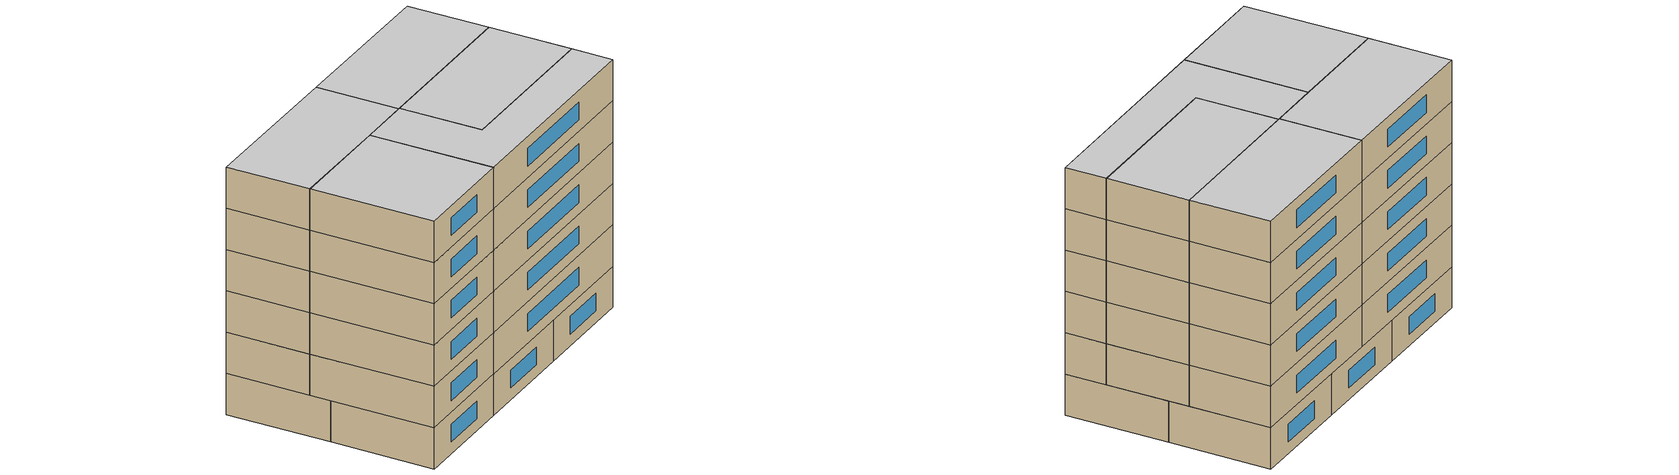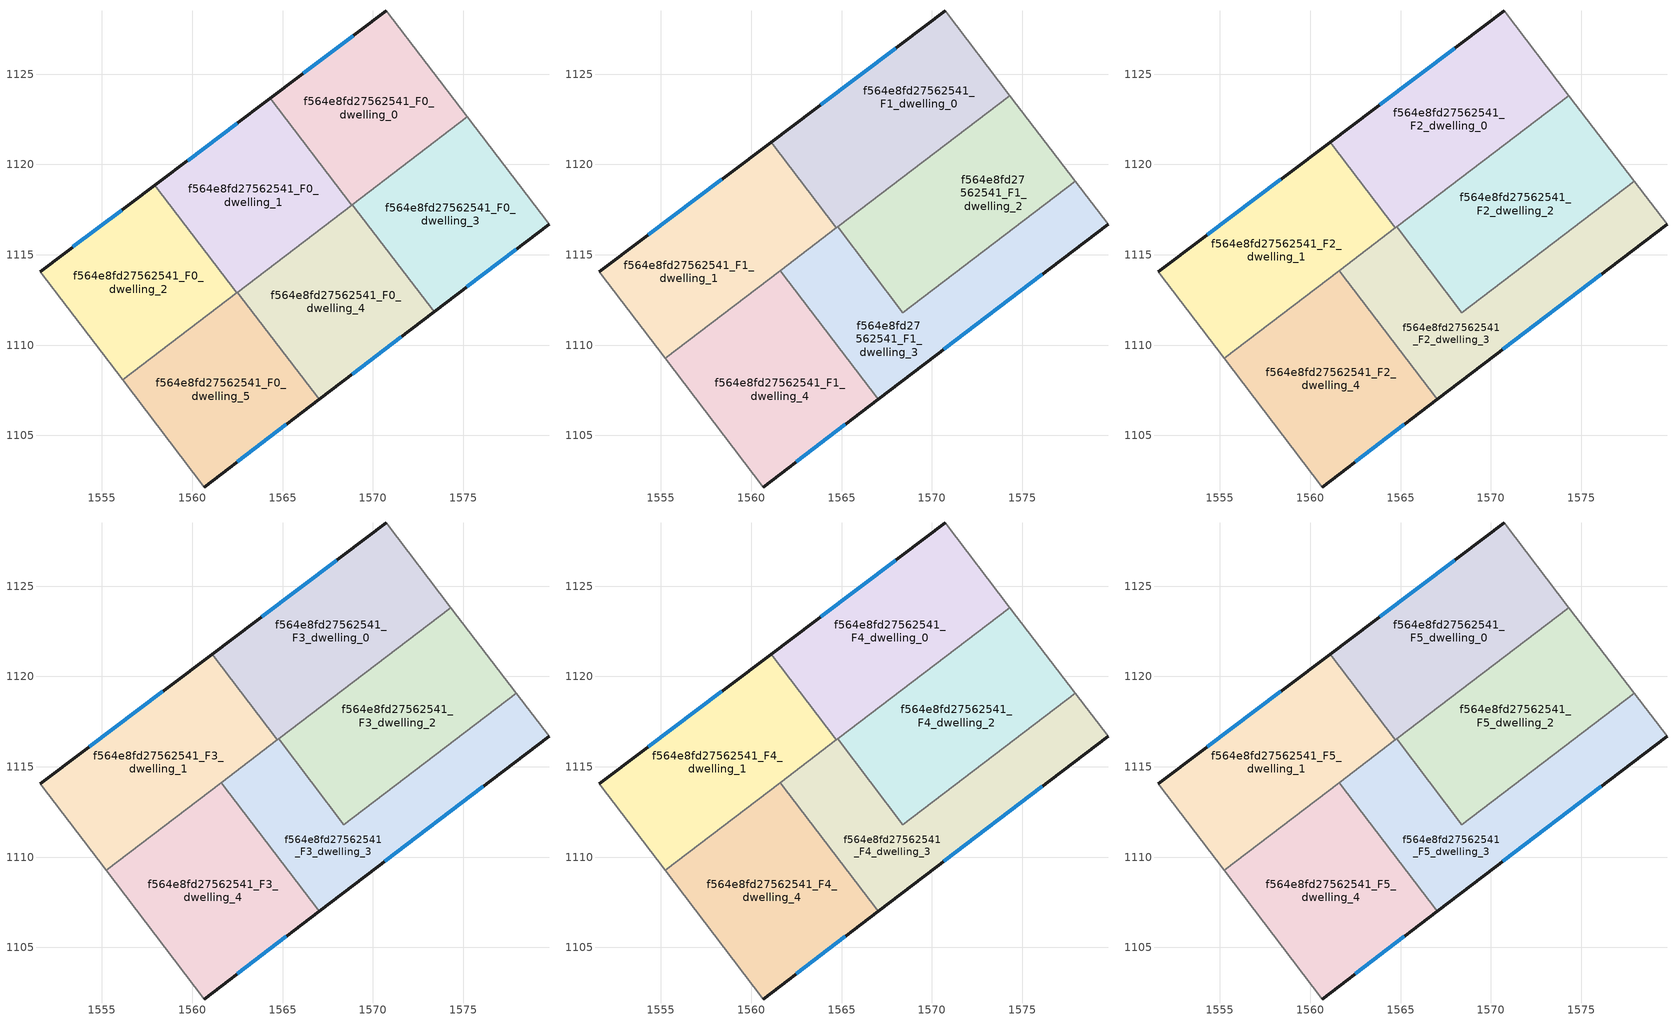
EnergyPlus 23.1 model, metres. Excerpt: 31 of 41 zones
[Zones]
f564e8fd27562541_F0_dwelling_0
 floor ground (EU_floor_Construction): 1570.75,1128.5 1575.23,1122.63 1568.82,1117.74 1564.31,1123.65 z0
 wall outside (EU_wall_Construction): 1570.75,1128.5 1564.31,1123.65 z0:3
 wall to f564e8fd27562541_F0_dwelling_1 (EU_wall_Construction): 1564.31,1123.65 1568.82,1117.74 z0:3
 wall adiabatic (EU_wall_Construction): 1575.23,1122.63 1570.75,1128.5 z0:3
 wall to f564e8fd27562541_F0_dwelling_3 (EU_wall_Construction): 1568.87,1117.78 1575.23,1122.63 z0:3
 wall to f564e8fd27562541_F0_dwelling_4 (EU_wall_Construction): 1568.82,1117.74 1568.87,1117.78 z0:3
 window (EU_Window_Construction): 1568.91,1127.11 1566.15,1125.04 z0.86:2.14
f564e8fd27562541_F0_dwelling_1
 floor ground (EU_floor_Construction): 1564.31,1123.65 1568.82,1117.74 1562.46,1112.89 1557.92,1118.84 z0
 wall outside (EU_wall_Construction): 1564.31,1123.65 1557.92,1118.84 z0:3
 wall to f564e8fd27562541_F0_dwelling_2 (EU_wall_Construction): 1557.92,1118.84 1562.46,1112.89 z0:3
 wall to f564e8fd27562541_F0_dwelling_4 (EU_wall_Construction): 1562.51,1112.93 1568.82,1117.74 z0:3
 wall to f564e8fd27562541_F0_dwelling_5 (EU_wall_Construction): 1562.46,1112.89 1562.51,1112.93 z0:3
 window (EU_Window_Construction): 1562.49,1122.28 1559.75,1120.22 z0.86:2.14
f564e8fd27562541_F0_dwelling_2
 floor ground (EU_floor_Construction): 1557.92,1118.84 1562.46,1112.89 1556.15,1108.08 1551.58,1114.07 z0
 wall outside (EU_wall_Construction): 1557.92,1118.84 1551.58,1114.07 z0:3
 wall adiabatic (EU_wall_Construction): 1551.58,1114.07 1556.15,1108.08 z0:3
 wall to f564e8fd27562541_F0_dwelling_5 (EU_wall_Construction): 1556.15,1108.08 1562.46,1112.89 z0:3
 window (EU_Window_Construction): 1556.11,1117.48 1553.39,1115.43 z0.86:2.14
 ceiling adiabatic (EU_roof_Construction): 1562.46,1112.89 1561.56,1114.08 1555.25,1109.26 1556.15,1108.08 z3
f564e8fd27562541_F0_dwelling_3
 floor ground (EU_floor_Construction): 1575.23,1122.63 1579.75,1116.7 1573.39,1111.85 1568.87,1117.78 z0
 wall outside (EU_wall_Construction): 1573.39,1111.85 1579.75,1116.7 z0:3
 wall to f564e8fd27562541_F0_dwelling_4 (EU_wall_Construction): 1568.87,1117.78 1573.39,1111.85 z0:3
 wall adiabatic (EU_wall_Construction): 1579.75,1116.7 1575.23,1122.63 z0:3
 window (EU_Window_Construction): 1575.21,1113.24 1577.93,1115.32 z0.86:2.14
f564e8fd27562541_F0_dwelling_4
 floor ground (EU_floor_Construction): 1568.87,1117.78 1573.39,1111.85 1567.03,1107 1562.51,1112.93 z0
 wall outside (EU_wall_Construction): 1567.03,1107 1573.39,1111.85 z0:3
 wall to f564e8fd27562541_F0_dwelling_5 (EU_wall_Construction): 1562.51,1112.93 1567.03,1107 z0:3
 window (EU_Window_Construction): 1568.85,1108.39 1571.57,1110.46 z0.86:2.14
f564e8fd27562541_F0_dwelling_5
 floor ground (EU_floor_Construction): 1562.51,1112.93 1567.03,1107 1560.67,1102.15 1556.15,1108.08 z0
 wall outside (EU_wall_Construction): 1560.67,1102.15 1567.03,1107 z0:3
 wall adiabatic (EU_wall_Construction): 1556.15,1108.08 1560.67,1102.15 z0:3
 window (EU_Window_Construction): 1562.49,1103.53 1565.22,1105.61 z0.86:2.14
f564e8fd27562541_F1_dwelling_0
 floor to f564e8fd27562541_F0_dwelling_0 (EU_floor_Construction): 1570.75,1128.5 1574.32,1123.82 1567.92,1118.93 1564.31,1123.65 z3
 floor to f564e8fd27562541_F0_dwelling_1 (EU_floor_Construction): 1564.31,1123.65 1567.92,1118.93 1564.72,1116.49 1561.1,1121.23 z3
 wall outside (EU_wall_Construction): 1570.75,1128.5 1561.1,1121.23 z3:6
 wall adiabatic (EU_wall_Construction): 1574.32,1123.82 1570.75,1128.5 z3:6
 wall to f564e8fd27562541_F1_dwelling_1 (EU_wall_Construction): 1561.1,1121.23 1564.72,1116.49 z3:6
 wall to f564e8fd27562541_F1_dwelling_2 (EU_wall_Construction): 1564.78,1116.54 1574.32,1123.82 z3:6
 wall to f564e8fd27562541_F1_dwelling_3 (EU_wall_Construction): 1564.72,1116.49 1564.78,1116.54 z3:6
 window (EU_Window_Construction): 1567.99,1126.42 1563.86,1123.31 z3.86:5.14
f564e8fd27562541_F1_dwelling_1
 floor to f564e8fd27562541_F0_dwelling_1 (EU_floor_Construction): 1561.1,1121.23 1564.72,1116.49 1561.56,1114.08 1557.92,1118.84 z3
 floor to f564e8fd27562541_F0_dwelling_2 (EU_floor_Construction): 1557.92,1118.84 1561.56,1114.08 1555.25,1109.26 1551.58,1114.07 z3
 wall outside (EU_wall_Construction): 1561.1,1121.23 1551.58,1114.07 z3:6
 wall adiabatic (EU_wall_Construction): 1551.58,1114.07 1555.24,1109.26 z3:6
 wall to f564e8fd27562541_F1_dwelling_4 (EU_wall_Construction): 1555.24,1109.26 1561.6,1114.11 z3:6
 wall to f564e8fd27562541_F1_dwelling_3 (EU_wall_Construction): 1561.6,1114.11 1564.72,1116.49 z3:6
 window (EU_Window_Construction): 1558.38,1119.19 1554.3,1116.12 z3.86:5.14
f564e8fd27562541_F1_dwelling_2
 floor to f564e8fd27562541_F0_dwelling_3 (EU_floor_Construction): 1575.23,1122.63 1577.94,1119.07 1571.58,1114.22 1568.87,1117.78 z3
 floor to f564e8fd27562541_F0_dwelling_4 (EU_floor_Construction): 1568.87,1117.78 1571.58,1114.22 1568.4,1111.8 1565.69,1115.35 z3
 floor to f564e8fd27562541_F0_dwelling_0 (EU_floor_Construction): 1574.32,1123.82 1575.23,1122.63 1568.82,1117.74 1567.92,1118.93 z3
 floor to f564e8fd27562541_F0_dwelling_1 (EU_floor_Construction): 1567.92,1118.93 1568.82,1117.74 1565.69,1115.35 1564.78,1116.54 z3
 wall adiabatic (EU_wall_Construction): 1577.94,1119.07 1574.32,1123.82 z3:6
 wall to f564e8fd27562541_F1_dwelling_3 (EU_wall_Construction): 1564.78,1116.54 1568.4,1111.8 1577.94,1119.07 z3:6
f564e8fd27562541_F1_dwelling_3
 floor to f564e8fd27562541_F0_dwelling_4 (EU_floor_Construction): 1571.58,1114.22 1573.39,1111.85 1567.03,1107 1562.51,1112.93 1565.69,1115.35 1568.4,1111.8 z3
 floor to f564e8fd27562541_F0_dwelling_1 (EU_floor_Construction): 1564.78,1116.54 1565.69,1115.35 1562.51,1112.93 1561.6,1114.11 z3
 floor to f564e8fd27562541_F0_dwelling_3 (EU_floor_Construction): 1577.94,1119.07 1579.75,1116.7 1573.39,1111.85 1571.58,1114.22 z3
 wall outside (EU_wall_Construction): 1567.03,1107 1579.75,1116.7 z3:6
 wall adiabatic (EU_wall_Construction): 1579.75,1116.7 1577.94,1119.07 z3:6
 wall to f564e8fd27562541_F1_dwelling_4 (EU_wall_Construction): 1561.6,1114.11 1567.03,1107 z3:6
 window (EU_Window_Construction): 1570.67,1109.77 1576.12,1113.93 z3.86:5.14
f564e8fd27562541_F1_dwelling_4
 floor to f564e8fd27562541_F0_dwelling_5 (EU_floor_Construction): 1562.51,1112.93 1567.03,1107 1560.67,1102.15 1556.15,1108.08 z3
 floor to f564e8fd27562541_F0_dwelling_1 (EU_floor_Construction): 1561.6,1114.11 1562.51,1112.93 1562.46,1112.89 1561.56,1114.08 z3
 floor adiabatic (EU_floor_Construction): 1561.6,1114.11 1561.56,1114.08 1562.46,1112.89 1556.15,1108.08 1555.24,1109.26 z3
 wall outside (EU_wall_Construction): 1560.67,1102.15 1567.03,1107 z3:6
 wall adiabatic (EU_wall_Construction): 1555.24,1109.26 1560.67,1102.15 z3:6
 window (EU_Window_Construction): 1562.49,1103.53 1565.22,1105.61 z3.86:5.14
f564e8fd27562541_F2_dwelling_0
 floor to f564e8fd27562541_F1_dwelling_0 (EU_floor_Construction): 1570.75,1128.5 1574.32,1123.82 1564.72,1116.49 1561.1,1121.23 z6
 wall outside (EU_wall_Construction): 1570.75,1128.5 1561.1,1121.23 z6:9
 wall adiabatic (EU_wall_Construction): 1574.32,1123.82 1570.75,1128.5 z6:9
 wall to f564e8fd27562541_F2_dwelling_1 (EU_wall_Construction): 1561.1,1121.23 1564.72,1116.49 z6:9
 wall to f564e8fd27562541_F2_dwelling_2 (EU_wall_Construction): 1564.78,1116.54 1574.32,1123.82 z6:9
 wall to f564e8fd27562541_F2_dwelling_3 (EU_wall_Construction): 1564.72,1116.49 1564.78,1116.54 z6:9
 window (EU_Window_Construction): 1567.99,1126.42 1563.86,1123.31 z6.86:8.14
f564e8fd27562541_F2_dwelling_1
 floor to f564e8fd27562541_F1_dwelling_1 (EU_floor_Construction): 1561.1,1121.23 1564.72,1116.49 1555.24,1109.26 1551.58,1114.07 z6
 wall outside (EU_wall_Construction): 1561.1,1121.23 1551.58,1114.07 z6:9
 wall adiabatic (EU_wall_Construction): 1551.58,1114.07 1555.24,1109.26 z6:9
 wall to f564e8fd27562541_F2_dwelling_4 (EU_wall_Construction): 1555.24,1109.26 1561.6,1114.11 z6:9
 wall to f564e8fd27562541_F2_dwelling_3 (EU_wall_Construction): 1561.6,1114.11 1564.72,1116.49 z6:9
 window (EU_Window_Construction): 1558.38,1119.19 1554.3,1116.12 z6.86:8.14
f564e8fd27562541_F2_dwelling_2
 floor to f564e8fd27562541_F1_dwelling_2 (EU_floor_Construction): 1574.32,1123.82 1577.94,1119.07 1568.4,1111.8 1564.78,1116.54 z6
 wall adiabatic (EU_wall_Construction): 1577.94,1119.07 1574.32,1123.82 z6:9
 wall to f564e8fd27562541_F2_dwelling_3 (EU_wall_Construction): 1564.78,1116.54 1568.4,1111.8 1577.94,1119.07 z6:9
f564e8fd27562541_F2_dwelling_3
 floor to f564e8fd27562541_F1_dwelling_3 (EU_floor_Construction): 1577.94,1119.07 1579.75,1116.7 1567.03,1107 1561.6,1114.11 1564.78,1116.54 1568.4,1111.8 z6
 wall outside (EU_wall_Construction): 1567.03,1107 1579.75,1116.7 z6:9
 wall adiabatic (EU_wall_Construction): 1579.75,1116.7 1577.94,1119.07 z6:9
 wall to f564e8fd27562541_F2_dwelling_4 (EU_wall_Construction): 1561.6,1114.11 1567.03,1107 z6:9
 window (EU_Window_Construction): 1570.67,1109.77 1576.12,1113.93 z6.86:8.14
f564e8fd27562541_F2_dwelling_4
 floor to f564e8fd27562541_F1_dwelling_4 (EU_floor_Construction): 1561.6,1114.11 1567.03,1107 1560.67,1102.15 1555.24,1109.26 z6
 wall outside (EU_wall_Construction): 1560.67,1102.15 1567.03,1107 z6:9
 wall adiabatic (EU_wall_Construction): 1555.24,1109.26 1560.67,1102.15 z6:9
 window (EU_Window_Construction): 1562.49,1103.53 1565.22,1105.61 z6.86:8.14
f564e8fd27562541_F3_dwelling_0
 floor to f564e8fd27562541_F2_dwelling_0 (EU_floor_Construction): 1570.75,1128.5 1574.32,1123.82 1564.72,1116.49 1561.1,1121.23 z9
 wall outside (EU_wall_Construction): 1570.75,1128.5 1561.1,1121.23 z9:12
 wall adiabatic (EU_wall_Construction): 1574.32,1123.82 1570.75,1128.5 z9:12
 wall to f564e8fd27562541_F3_dwelling_1 (EU_wall_Construction): 1561.1,1121.23 1564.72,1116.49 z9:12
 wall to f564e8fd27562541_F3_dwelling_2 (EU_wall_Construction): 1564.78,1116.54 1574.32,1123.82 z9:12
 wall to f564e8fd27562541_F3_dwelling_3 (EU_wall_Construction): 1564.72,1116.49 1564.78,1116.54 z9:12
 window (EU_Window_Construction): 1567.99,1126.42 1563.86,1123.31 z9.86:11.14
f564e8fd27562541_F3_dwelling_1
 floor to f564e8fd27562541_F2_dwelling_1 (EU_floor_Construction): 1561.1,1121.23 1564.72,1116.49 1555.24,1109.26 1551.58,1114.07 z9
 wall outside (EU_wall_Construction): 1561.1,1121.23 1551.58,1114.07 z9:12
 wall adiabatic (EU_wall_Construction): 1551.58,1114.07 1555.24,1109.26 z9:12
 wall to f564e8fd27562541_F3_dwelling_4 (EU_wall_Construction): 1555.24,1109.26 1561.6,1114.11 z9:12
 wall to f564e8fd27562541_F3_dwelling_3 (EU_wall_Construction): 1561.6,1114.11 1564.72,1116.49 z9:12
 window (EU_Window_Construction): 1558.38,1119.19 1554.3,1116.12 z9.86:11.14
f564e8fd27562541_F3_dwelling_2
 floor to f564e8fd27562541_F2_dwelling_2 (EU_floor_Construction): 1574.32,1123.82 1577.94,1119.07 1568.4,1111.8 1564.78,1116.54 z9
 wall adiabatic (EU_wall_Construction): 1577.94,1119.07 1574.32,1123.82 z9:12
 wall to f564e8fd27562541_F3_dwelling_3 (EU_wall_Construction): 1564.78,1116.54 1568.4,1111.8 1577.94,1119.07 z9:12
f564e8fd27562541_F3_dwelling_3
 floor to f564e8fd27562541_F2_dwelling_3 (EU_floor_Construction): 1577.94,1119.07 1579.75,1116.7 1567.03,1107 1561.6,1114.11 1564.78,1116.54 1568.4,1111.8 z9
 wall outside (EU_wall_Construction): 1567.03,1107 1579.75,1116.7 z9:12
 wall adiabatic (EU_wall_Construction): 1579.75,1116.7 1577.94,1119.07 z9:12
 wall to f564e8fd27562541_F3_dwelling_4 (EU_wall_Construction): 1561.6,1114.11 1567.03,1107 z9:12
 window (EU_Window_Construction): 1570.67,1109.77 1576.12,1113.93 z9.86:11.14
f564e8fd27562541_F3_dwelling_4
 floor to f564e8fd27562541_F2_dwelling_4 (EU_floor_Construction): 1561.6,1114.11 1567.03,1107 1560.67,1102.15 1555.24,1109.26 z9
 wall outside (EU_wall_Construction): 1560.67,1102.15 1567.03,1107 z9:12
 wall adiabatic (EU_wall_Construction): 1555.24,1109.26 1560.67,1102.15 z9:12
 window (EU_Window_Construction): 1562.49,1103.53 1565.22,1105.61 z9.86:11.14
f564e8fd27562541_F4_dwelling_0
 floor to f564e8fd27562541_F3_dwelling_0 (EU_floor_Construction): 1570.75,1128.5 1574.32,1123.82 1564.72,1116.49 1561.1,1121.23 z12
 wall outside (EU_wall_Construction): 1570.75,1128.5 1561.1,1121.23 z12:15
 wall adiabatic (EU_wall_Construction): 1574.32,1123.82 1570.75,1128.5 z12:15
 wall to f564e8fd27562541_F4_dwelling_1 (EU_wall_Construction): 1561.1,1121.23 1564.72,1116.49 z12:15
 wall to f564e8fd27562541_F4_dwelling_2 (EU_wall_Construction): 1564.78,1116.54 1574.32,1123.82 z12:15
 wall to f564e8fd27562541_F4_dwelling_3 (EU_wall_Construction): 1564.72,1116.49 1564.78,1116.54 z12:15
 window (EU_Window_Construction): 1567.99,1126.42 1563.86,1123.31 z12.86:14.14
f564e8fd27562541_F4_dwelling_1
 floor to f564e8fd27562541_F3_dwelling_1 (EU_floor_Construction): 1561.1,1121.23 1564.72,1116.49 1555.24,1109.26 1551.58,1114.07 z12
 wall outside (EU_wall_Construction): 1561.1,1121.23 1551.58,1114.07 z12:15
 wall adiabatic (EU_wall_Construction): 1551.58,1114.07 1555.24,1109.26 z12:15
 wall to f564e8fd27562541_F4_dwelling_4 (EU_wall_Construction): 1555.24,1109.26 1561.6,1114.11 z12:15
 wall to f564e8fd27562541_F4_dwelling_3 (EU_wall_Construction): 1561.6,1114.11 1564.72,1116.49 z12:15
 window (EU_Window_Construction): 1558.38,1119.19 1554.3,1116.12 z12.86:14.14
f564e8fd27562541_F4_dwelling_2
 floor to f564e8fd27562541_F3_dwelling_2 (EU_floor_Construction): 1574.32,1123.82 1577.94,1119.07 1568.4,1111.8 1564.78,1116.54 z12
 wall adiabatic (EU_wall_Construction): 1577.94,1119.07 1574.32,1123.82 z12:15
 wall to f564e8fd27562541_F4_dwelling_3 (EU_wall_Construction): 1564.78,1116.54 1568.4,1111.8 1577.94,1119.07 z12:15
f564e8fd27562541_F4_dwelling_3
 floor to f564e8fd27562541_F3_dwelling_3 (EU_floor_Construction): 1577.94,1119.07 1579.75,1116.7 1567.03,1107 1561.6,1114.11 1564.78,1116.54 1568.4,1111.8 z12
 wall outside (EU_wall_Construction): 1567.03,1107 1579.75,1116.7 z12:15
 wall adiabatic (EU_wall_Construction): 1579.75,1116.7 1577.94,1119.07 z12:15
 wall to f564e8fd27562541_F4_dwelling_4 (EU_wall_Construction): 1561.6,1114.11 1567.03,1107 z12:15
 window (EU_Window_Construction): 1570.67,1109.77 1576.12,1113.93 z12.86:14.14
f564e8fd27562541_F4_dwelling_4
 floor to f564e8fd27562541_F3_dwelling_4 (EU_floor_Construction): 1561.6,1114.11 1567.03,1107 1560.67,1102.15 1555.24,1109.26 z12
 wall outside (EU_wall_Construction): 1560.67,1102.15 1567.03,1107 z12:15
 wall adiabatic (EU_wall_Construction): 1555.24,1109.26 1560.67,1102.15 z12:15
 window (EU_Window_Construction): 1562.49,1103.53 1565.22,1105.61 z12.86:14.14
f564e8fd27562541_F5_dwelling_0
 floor to f564e8fd27562541_F4_dwelling_0 (EU_floor_Construction): 1570.75,1128.5 1574.32,1123.82 1564.72,1116.49 1561.1,1121.23 z15
 wall outside (EU_wall_Construction): 1570.75,1128.5 1561.1,1121.23 z15:18
 wall adiabatic (EU_wall_Construction): 1574.32,1123.82 1570.75,1128.5 z15:18
 wall to f564e8fd27562541_F5_dwelling_1 (EU_wall_Construction): 1561.1,1121.23 1564.72,1116.49 z15:18
 wall to f564e8fd27562541_F5_dwelling_2 (EU_wall_Construction): 1564.78,1116.54 1574.32,1123.82 z15:18
 wall to f564e8fd27562541_F5_dwelling_3 (EU_wall_Construction): 1564.72,1116.49 1564.78,1116.54 z15:18
 window (EU_Window_Construction): 1567.99,1126.42 1563.86,1123.31 z15.86:17.14
 ceiling to f564e8fd27562541_F6_dwelling_0 (EU_floor_Construction): 1574.32,1123.82 1570.75,1128.5 1561.1,1121.23 1564.72,1116.49 z18
f564e8fd27562541_F5_dwelling_1
 floor to f564e8fd27562541_F4_dwelling_1 (EU_floor_Construction): 1561.1,1121.23 1564.72,1116.49 1555.24,1109.26 1551.58,1114.07 z15
 wall outside (EU_wall_Construction): 1561.1,1121.23 1551.58,1114.07 z15:18
 wall adiabatic (EU_wall_Construction): 1551.58,1114.07 1555.24,1109.26 z15:18
 wall to f564e8fd27562541_F5_dwelling_4 (EU_wall_Construction): 1555.24,1109.26 1561.6,1114.11 z15:18
 wall to f564e8fd27562541_F5_dwelling_3 (EU_wall_Construction): 1561.6,1114.11 1564.72,1116.49 z15:18
 window (EU_Window_Construction): 1558.38,1119.19 1554.3,1116.12 z15.86:17.14
 ceiling to f564e8fd27562541_F6_dwelling_1 (EU_floor_Construction): 1564.72,1116.49 1561.1,1121.23 1551.58,1114.07 1555.24,1109.26 z18
f564e8fd27562541_F5_dwelling_2
 floor to f564e8fd27562541_F4_dwelling_2 (EU_floor_Construction): 1574.32,1123.82 1577.94,1119.07 1568.4,1111.8 1564.78,1116.54 z15
 wall adiabatic (EU_wall_Construction): 1577.94,1119.07 1574.32,1123.82 z15:18
 wall to f564e8fd27562541_F5_dwelling_3 (EU_wall_Construction): 1564.78,1116.54 1568.4,1111.8 1577.94,1119.07 z15:18
 ceiling to f564e8fd27562541_F6_dwelling_2 (EU_floor_Construction): 1577.94,1119.07 1574.32,1123.82 1564.78,1116.54 1568.4,1111.8 z18
f564e8fd27562541_F5_dwelling_3
 floor to f564e8fd27562541_F4_dwelling_3 (EU_floor_Construction): 1577.94,1119.07 1579.75,1116.7 1567.03,1107 1561.6,1114.11 1564.78,1116.54 1568.4,1111.8 z15
 wall outside (EU_wall_Construction): 1567.03,1107 1579.75,1116.7 z15:18
 wall adiabatic (EU_wall_Construction): 1579.75,1116.7 1577.94,1119.07 z15:18
 wall to f564e8fd27562541_F5_dwelling_4 (EU_wall_Construction): 1561.6,1114.11 1567.03,1107 z15:18
 window (EU_Window_Construction): 1570.67,1109.77 1576.12,1113.93 z15.86:17.14
 ceiling to f564e8fd27562541_F6_dwelling_3 (EU_floor_Construction): 1579.75,1116.7 1577.94,1119.07 1568.4,1111.8 1564.78,1116.54 1561.6,1114.11 1567.03,1107 z18
f564e8fd27562541_F5_dwelling_4
 floor to f564e8fd27562541_F4_dwelling_4 (EU_floor_Construction): 1561.6,1114.11 1567.03,1107 1560.67,1102.15 1555.24,1109.26 z15
 wall outside (EU_wall_Construction): 1560.67,1102.15 1567.03,1107 z15:18
 wall adiabatic (EU_wall_Construction): 1555.24,1109.26 1560.67,1102.15 z15:18
 window (EU_Window_Construction): 1562.49,1103.53 1565.22,1105.61 z15.86:17.14
 ceiling to f564e8fd27562541_F6_dwelling_4 (EU_floor_Construction): 1567.03,1107 1561.6,1114.11 1555.24,1109.26 1560.67,1102.15 z18
[Building]
EU S2 Campaign: North Axis=0; Terrain=City; Solar Distribution=FullExterior
[Site:Location]
Helsinki-Vantaa.AP: Latitude=60.317; Longitude=24.963; Time Zone=2; Elevation=54.6
[SizingPeriod:WeatherFileDays]
AnnualSizingPeriod: Begin Month=1; Begin Day of Month=1; End Month=12; End Day of Month=31; Day of Week for Start Day=Monday; Use Weather File Daylight Saving Period=No; Use Weather File Rain and Snow Indicators=No
[MATERIAL]
EU_InternalMass_Material: Roughness=MediumRough; Thickness=0.1; Conductivity=1; Density=1800; Specific Heat=900; Thermal Absorptance=0.9; Solar Absorptance=0.7; Visible Absorptance=0.7
[MATERIAL:NOMASS] Roughness=MediumRough; Thermal Absorptance=0.9; Solar Absorptance=0.7; Visible Absorptance=0.7
Name | Thermal Resistance
EU_wall_NoMass | 1.10183
EU_roof_NoMass; EU_floor_NoMass | 1.70606
[WINDOWMATERIAL:SIMPLEGLAZINGSYSTEM]
EU_Window_SimpleGlazing: UFactor=3.11035; Solar Heat Gain Coefficient=0.8; Visible Transmittance=0.8
[CONSTRUCTION]
EU_wall_Construction: EU_wall_NoMass
EU_roof_Construction: EU_roof_NoMass
EU_floor_Construction: EU_floor_NoMass
EU_Window_Construction: EU_Window_SimpleGlazing
EU_InternalMass_Construction: EU_InternalMass_Material
[ZONE] Type=1; Multiplier=1; Ceiling Height=autocalculate; Floor Area=autocalculate; Part of Total Floor Area=Yes
Name | Volume
f564e8fd27562541_F0_dwelling_0; f564e8fd27562541_F0_dwelling_1 | 178.948
f564e8fd27562541_F1_dwelling_0; f564e8fd27562541_F2_dwelling_0; f564e8fd27562541_F3_dwelling_0; f564e8fd27562541_F4_dwelling_0; f564e8fd27562541_F5_dwelling_0; f564e8fd27562541_F1_dwelling_1; f564e8fd27562541_F2_dwelling_1; f564e8fd27562541_F3_dwelling_1; f564e8fd27562541_F4_dwelling_1; f564e8fd27562541_F5_dwelling_1 | 214.725
f564e8fd27562541_F0_dwelling_2 | 178.945
f564e8fd27562541_F1_dwelling_2; f564e8fd27562541_F2_dwelling_2; f564e8fd27562541_F3_dwelling_2; f564e8fd27562541_F4_dwelling_2; f564e8fd27562541_F5_dwelling_2 | 214.7
f564e8fd27562541_F0_dwelling_3; f564e8fd27562541_F0_dwelling_5 | 178.928
f564e8fd27562541_F1_dwelling_3; f564e8fd27562541_F2_dwelling_3; f564e8fd27562541_F3_dwelling_3; f564e8fd27562541_F4_dwelling_3; f564e8fd27562541_F5_dwelling_3 | 214.767
f564e8fd27562541_F0_dwelling_4 | 178.926
f564e8fd27562541_F1_dwelling_4; f564e8fd27562541_F2_dwelling_4; f564e8fd27562541_F3_dwelling_4; f564e8fd27562541_F4_dwelling_4; f564e8fd27562541_F5_dwelling_4 | 214.723
[INTERNALMASS] Construction=EU_InternalMass_Construction
Name | Zone or ZoneList | Surface Area
f564e8fd27562541_F0_dwelling_0_EU_InternalMass | f564e8fd27562541_F0_dwelling_0 | 59.6491
f564e8fd27562541_F0_dwelling_1_EU_InternalMass | f564e8fd27562541_F0_dwelling_1 | 59.6493
f564e8fd27562541_F0_dwelling_2_EU_InternalMass | f564e8fd27562541_F0_dwelling_2 | 59.6482
f564e8fd27562541_F0_dwelling_3_EU_InternalMass | f564e8fd27562541_F0_dwelling_3 | 59.6427
f564e8fd27562541_F0_dwelling_4_EU_InternalMass | f564e8fd27562541_F0_dwelling_4 | 59.6421
f564e8fd27562541_F0_dwelling_5_EU_InternalMass | f564e8fd27562541_F0_dwelling_5 | 59.643
f564e8fd27562541_F1_dwelling_0_EU_InternalMass | f564e8fd27562541_F1_dwelling_0 | 71.5748
f564e8fd27562541_F1_dwelling_1_EU_InternalMass | f564e8fd27562541_F1_dwelling_1 | 71.5771
f564e8fd27562541_F1_dwelling_2_EU_InternalMass | f564e8fd27562541_F1_dwelling_2 | 71.566
f564e8fd27562541_F1_dwelling_3_EU_InternalMass | f564e8fd27562541_F1_dwelling_3 | 71.5885
f564e8fd27562541_F1_dwelling_4_EU_InternalMass | f564e8fd27562541_F1_dwelling_4 | 71.5768
f564e8fd27562541_F2_dwelling_0_EU_InternalMass | f564e8fd27562541_F2_dwelling_0 | 71.5748
f564e8fd27562541_F2_dwelling_1_EU_InternalMass | f564e8fd27562541_F2_dwelling_1 | 71.5771
f564e8fd27562541_F2_dwelling_2_EU_InternalMass | f564e8fd27562541_F2_dwelling_2 | 71.566
f564e8fd27562541_F2_dwelling_3_EU_InternalMass | f564e8fd27562541_F2_dwelling_3 | 71.5885
f564e8fd27562541_F2_dwelling_4_EU_InternalMass | f564e8fd27562541_F2_dwelling_4 | 71.5768
f564e8fd27562541_F3_dwelling_0_EU_InternalMass | f564e8fd27562541_F3_dwelling_0 | 71.5748
f564e8fd27562541_F3_dwelling_1_EU_InternalMass | f564e8fd27562541_F3_dwelling_1 | 71.5771
f564e8fd27562541_F3_dwelling_2_EU_InternalMass | f564e8fd27562541_F3_dwelling_2 | 71.566
f564e8fd27562541_F3_dwelling_3_EU_InternalMass | f564e8fd27562541_F3_dwelling_3 | 71.5885
f564e8fd27562541_F3_dwelling_4_EU_InternalMass | f564e8fd27562541_F3_dwelling_4 | 71.5768
f564e8fd27562541_F4_dwelling_0_EU_InternalMass | f564e8fd27562541_F4_dwelling_0 | 71.5748
f564e8fd27562541_F4_dwelling_1_EU_InternalMass | f564e8fd27562541_F4_dwelling_1 | 71.5771
f564e8fd27562541_F4_dwelling_2_EU_InternalMass | f564e8fd27562541_F4_dwelling_2 | 71.566
f564e8fd27562541_F4_dwelling_3_EU_InternalMass | f564e8fd27562541_F4_dwelling_3 | 71.5885
f564e8fd27562541_F4_dwelling_4_EU_InternalMass | f564e8fd27562541_F4_dwelling_4 | 71.5768
f564e8fd27562541_F5_dwelling_0_EU_InternalMass | f564e8fd27562541_F5_dwelling_0 | 71.5748
f564e8fd27562541_F5_dwelling_1_EU_InternalMass | f564e8fd27562541_F5_dwelling_1 | 71.5771
f564e8fd27562541_F5_dwelling_2_EU_InternalMass | f564e8fd27562541_F5_dwelling_2 | 71.566
f564e8fd27562541_F5_dwelling_3_EU_InternalMass | f564e8fd27562541_F5_dwelling_3 | 71.5885
f564e8fd27562541_F5_dwelling_4_EU_InternalMass | f564e8fd27562541_F5_dwelling_4 | 71.5768
[OTHEREQUIPMENT] Fuel Type=Electricity; Design Level Calculation Method=Watts/Area; Power per Zone Floor Area=1; Fraction Latent=0; Fraction Radiant=0; Fraction Lost=0; Carbon Dioxide Generation Rate=0; EndUse Subcategory=EU_Step8_InternalGains
Name | Zone or ZoneList or Space or SpaceList | Schedule
EU_Step8_InternalGain_f564e8fd27562541_F0_dwelling_0_f000 | f564e8fd27562541_F0_dwelling_0 | EU_Step8_GainSchedule_f564e8fd27562541_F0_dwelling_0_f000
EU_Step8_InternalGain_f564e8fd27562541_F0_dwelling_1_f000 | f564e8fd27562541_F0_dwelling_1 | EU_Step8_GainSchedule_f564e8fd27562541_F0_dwelling_1_f000
EU_Step8_InternalGain_f564e8fd27562541_F0_dwelling_2_f000 | f564e8fd27562541_F0_dwelling_2 | EU_Step8_GainSchedule_f564e8fd27562541_F0_dwelling_2_f000
EU_Step8_InternalGain_f564e8fd27562541_F0_dwelling_3_f000 | f564e8fd27562541_F0_dwelling_3 | EU_Step8_GainSchedule_f564e8fd27562541_F0_dwelling_3_f000
EU_Step8_InternalGain_f564e8fd27562541_F0_dwelling_4_f000 | f564e8fd27562541_F0_dwelling_4 | EU_Step8_GainSchedule_f564e8fd27562541_F0_dwelling_4_f000
EU_Step8_InternalGain_f564e8fd27562541_F0_dwelling_5_f000 | f564e8fd27562541_F0_dwelling_5 | EU_Step8_GainSchedule_f564e8fd27562541_F0_dwelling_5_f000
EU_Step8_InternalGain_f564e8fd27562541_F1_dwelling_0_f000 | f564e8fd27562541_F1_dwelling_0 | EU_Step8_GainSchedule_f564e8fd27562541_F1_dwelling_0_f000
EU_Step8_InternalGain_f564e8fd27562541_F1_dwelling_1_f000 | f564e8fd27562541_F1_dwelling_1 | EU_Step8_GainSchedule_f564e8fd27562541_F1_dwelling_1_f000
EU_Step8_InternalGain_f564e8fd27562541_F1_dwelling_2_f000 | f564e8fd27562541_F1_dwelling_2 | EU_Step8_GainSchedule_f564e8fd27562541_F1_dwelling_2_f000
EU_Step8_InternalGain_f564e8fd27562541_F1_dwelling_3_f000 | f564e8fd27562541_F1_dwelling_3 | EU_Step8_GainSchedule_f564e8fd27562541_F1_dwelling_3_f000
EU_Step8_InternalGain_f564e8fd27562541_F1_dwelling_4_f000 | f564e8fd27562541_F1_dwelling_4 | EU_Step8_GainSchedule_f564e8fd27562541_F1_dwelling_4_f000
EU_Step8_InternalGain_f564e8fd27562541_F2_dwelling_0_f000 | f564e8fd27562541_F2_dwelling_0 | EU_Step8_GainSchedule_f564e8fd27562541_F2_dwelling_0_f000
EU_Step8_InternalGain_f564e8fd27562541_F2_dwelling_1_f000 | f564e8fd27562541_F2_dwelling_1 | EU_Step8_GainSchedule_f564e8fd27562541_F2_dwelling_1_f000
EU_Step8_InternalGain_f564e8fd27562541_F2_dwelling_2_f000 | f564e8fd27562541_F2_dwelling_2 | EU_Step8_GainSchedule_f564e8fd27562541_F2_dwelling_2_f000
EU_Step8_InternalGain_f564e8fd27562541_F2_dwelling_3_f000 | f564e8fd27562541_F2_dwelling_3 | EU_Step8_GainSchedule_f564e8fd27562541_F2_dwelling_3_f000
EU_Step8_InternalGain_f564e8fd27562541_F2_dwelling_4_f000 | f564e8fd27562541_F2_dwelling_4 | EU_Step8_GainSchedule_f564e8fd27562541_F2_dwelling_4_f000
EU_Step8_InternalGain_f564e8fd27562541_F3_dwelling_0_f000 | f564e8fd27562541_F3_dwelling_0 | EU_Step8_GainSchedule_f564e8fd27562541_F3_dwelling_0_f000
EU_Step8_InternalGain_f564e8fd27562541_F3_dwelling_1_f000 | f564e8fd27562541_F3_dwelling_1 | EU_Step8_GainSchedule_f564e8fd27562541_F3_dwelling_1_f000
EU_Step8_InternalGain_f564e8fd27562541_F3_dwelling_2_f000 | f564e8fd27562541_F3_dwelling_2 | EU_Step8_GainSchedule_f564e8fd27562541_F3_dwelling_2_f000
EU_Step8_InternalGain_f564e8fd27562541_F3_dwelling_3_f000 | f564e8fd27562541_F3_dwelling_3 | EU_Step8_GainSchedule_f564e8fd27562541_F3_dwelling_3_f000
EU_Step8_InternalGain_f564e8fd27562541_F3_dwelling_4_f000 | f564e8fd27562541_F3_dwelling_4 | EU_Step8_GainSchedule_f564e8fd27562541_F3_dwelling_4_f000
EU_Step8_InternalGain_f564e8fd27562541_F4_dwelling_0_f000 | f564e8fd27562541_F4_dwelling_0 | EU_Step8_GainSchedule_f564e8fd27562541_F4_dwelling_0_f000
EU_Step8_InternalGain_f564e8fd27562541_F4_dwelling_1_f000 | f564e8fd27562541_F4_dwelling_1 | EU_Step8_GainSchedule_f564e8fd27562541_F4_dwelling_1_f000
EU_Step8_InternalGain_f564e8fd27562541_F4_dwelling_2_f000 | f564e8fd27562541_F4_dwelling_2 | EU_Step8_GainSchedule_f564e8fd27562541_F4_dwelling_2_f000
EU_Step8_InternalGain_f564e8fd27562541_F4_dwelling_3_f000 | f564e8fd27562541_F4_dwelling_3 | EU_Step8_GainSchedule_f564e8fd27562541_F4_dwelling_3_f000
EU_Step8_InternalGain_f564e8fd27562541_F4_dwelling_4_f000 | f564e8fd27562541_F4_dwelling_4 | EU_Step8_GainSchedule_f564e8fd27562541_F4_dwelling_4_f000
EU_Step8_InternalGain_f564e8fd27562541_F5_dwelling_0_f000 | f564e8fd27562541_F5_dwelling_0 | EU_Step8_GainSchedule_f564e8fd27562541_F5_dwelling_0_f000
EU_Step8_InternalGain_f564e8fd27562541_F5_dwelling_1_f000 | f564e8fd27562541_F5_dwelling_1 | EU_Step8_GainSchedule_f564e8fd27562541_F5_dwelling_1_f000
EU_Step8_InternalGain_f564e8fd27562541_F5_dwelling_2_f000 | f564e8fd27562541_F5_dwelling_2 | EU_Step8_GainSchedule_f564e8fd27562541_F5_dwelling_2_f000
EU_Step8_InternalGain_f564e8fd27562541_F5_dwelling_3_f000 | f564e8fd27562541_F5_dwelling_3 | EU_Step8_GainSchedule_f564e8fd27562541_F5_dwelling_3_f000
EU_Step8_InternalGain_f564e8fd27562541_F5_dwelling_4_f000 | f564e8fd27562541_F5_dwelling_4 | EU_Step8_GainSchedule_f564e8fd27562541_F5_dwelling_4_f000
[ZONEVENTILATION:DESIGNFLOWRATE] Schedule=EU_AlwaysOn; Design Flow Rate Calculation Method=AirChanges/Hour; Air Changes per Hour=0.756316; Ventilation Type=Natural; Fan Pressure Rise=0; Fan Total Efficiency=1; Constant Term Coefficient=1; Temperature Term Coefficient=0; Velocity Term Coefficient=0; Velocity Squared Term Coefficient=0; Minimum Indoor Temperature=-100; Maximum Indoor Temperature=100; Delta Temperature=-100; Minimum Outdoor Temperature=-100; Maximum Outdoor Temperature=100; Maximum Wind Speed=40
Name | Zone or ZoneList or Space or SpaceList
EU_ConstantAir_f564e8fd27562541_F0_dwelling_0 | f564e8fd27562541_F0_dwelling_0
EU_ConstantAir_f564e8fd27562541_F0_dwelling_1 | f564e8fd27562541_F0_dwelling_1
EU_ConstantAir_f564e8fd27562541_F0_dwelling_2 | f564e8fd27562541_F0_dwelling_2
EU_ConstantAir_f564e8fd27562541_F0_dwelling_3 | f564e8fd27562541_F0_dwelling_3
EU_ConstantAir_f564e8fd27562541_F0_dwelling_4 | f564e8fd27562541_F0_dwelling_4
EU_ConstantAir_f564e8fd27562541_F0_dwelling_5 | f564e8fd27562541_F0_dwelling_5
EU_ConstantAir_f564e8fd27562541_F1_dwelling_0 | f564e8fd27562541_F1_dwelling_0
EU_ConstantAir_f564e8fd27562541_F1_dwelling_1 | f564e8fd27562541_F1_dwelling_1
EU_ConstantAir_f564e8fd27562541_F1_dwelling_2 | f564e8fd27562541_F1_dwelling_2
EU_ConstantAir_f564e8fd27562541_F1_dwelling_3 | f564e8fd27562541_F1_dwelling_3
EU_ConstantAir_f564e8fd27562541_F1_dwelling_4 | f564e8fd27562541_F1_dwelling_4
EU_ConstantAir_f564e8fd27562541_F2_dwelling_0 | f564e8fd27562541_F2_dwelling_0
EU_ConstantAir_f564e8fd27562541_F2_dwelling_1 | f564e8fd27562541_F2_dwelling_1
EU_ConstantAir_f564e8fd27562541_F2_dwelling_2 | f564e8fd27562541_F2_dwelling_2
EU_ConstantAir_f564e8fd27562541_F2_dwelling_3 | f564e8fd27562541_F2_dwelling_3
EU_ConstantAir_f564e8fd27562541_F2_dwelling_4 | f564e8fd27562541_F2_dwelling_4
EU_ConstantAir_f564e8fd27562541_F3_dwelling_0 | f564e8fd27562541_F3_dwelling_0
EU_ConstantAir_f564e8fd27562541_F3_dwelling_1 | f564e8fd27562541_F3_dwelling_1
EU_ConstantAir_f564e8fd27562541_F3_dwelling_2 | f564e8fd27562541_F3_dwelling_2
EU_ConstantAir_f564e8fd27562541_F3_dwelling_3 | f564e8fd27562541_F3_dwelling_3
EU_ConstantAir_f564e8fd27562541_F3_dwelling_4 | f564e8fd27562541_F3_dwelling_4
EU_ConstantAir_f564e8fd27562541_F4_dwelling_0 | f564e8fd27562541_F4_dwelling_0
EU_ConstantAir_f564e8fd27562541_F4_dwelling_1 | f564e8fd27562541_F4_dwelling_1
EU_ConstantAir_f564e8fd27562541_F4_dwelling_2 | f564e8fd27562541_F4_dwelling_2
EU_ConstantAir_f564e8fd27562541_F4_dwelling_3 | f564e8fd27562541_F4_dwelling_3
EU_ConstantAir_f564e8fd27562541_F4_dwelling_4 | f564e8fd27562541_F4_dwelling_4
EU_ConstantAir_f564e8fd27562541_F5_dwelling_0 | f564e8fd27562541_F5_dwelling_0
EU_ConstantAir_f564e8fd27562541_F5_dwelling_1 | f564e8fd27562541_F5_dwelling_1
EU_ConstantAir_f564e8fd27562541_F5_dwelling_2 | f564e8fd27562541_F5_dwelling_2
EU_ConstantAir_f564e8fd27562541_F5_dwelling_3 | f564e8fd27562541_F5_dwelling_3
EU_ConstantAir_f564e8fd27562541_F5_dwelling_4 | f564e8fd27562541_F5_dwelling_4
[HVACTEMPLATE:THERMOSTAT] Constant Heating Setpoint=20; Constant Cooling Setpoint=50
EU_HeatOnly_f564e8fd27562541_F0_dwelling_0; EU_HeatOnly_f564e8fd27562541_F0_dwelling_1; EU_HeatOnly_f564e8fd27562541_F0_dwelling_2; EU_HeatOnly_f564e8fd27562541_F0_dwelling_3; EU_HeatOnly_f564e8fd27562541_F0_dwelling_4; EU_HeatOnly_f564e8fd27562541_F0_dwelling_5; EU_HeatOnly_f564e8fd27562541_F1_dwelling_0; EU_HeatOnly_f564e8fd27562541_F1_dwelling_1; EU_HeatOnly_f564e8fd27562541_F1_dwelling_2; EU_HeatOnly_f564e8fd27562541_F1_dwelling_3; EU_HeatOnly_f564e8fd27562541_F1_dwelling_4; EU_HeatOnly_f564e8fd27562541_F2_dwelling_0; EU_HeatOnly_f564e8fd27562541_F2_dwelling_1; EU_HeatOnly_f564e8fd27562541_F2_dwelling_2; EU_HeatOnly_f564e8fd27562541_F2_dwelling_3; EU_HeatOnly_f564e8fd27562541_F2_dwelling_4; EU_HeatOnly_f564e8fd27562541_F3_dwelling_0; EU_HeatOnly_f564e8fd27562541_F3_dwelling_1; EU_HeatOnly_f564e8fd27562541_F3_dwelling_2; EU_HeatOnly_f564e8fd27562541_F3_dwelling_3; EU_HeatOnly_f564e8fd27562541_F3_dwelling_4; EU_HeatOnly_f564e8fd27562541_F4_dwelling_0; EU_HeatOnly_f564e8fd27562541_F4_dwelling_1; EU_HeatOnly_f564e8fd27562541_F4_dwelling_2; EU_HeatOnly_f564e8fd27562541_F4_dwelling_3; EU_HeatOnly_f564e8fd27562541_F4_dwelling_4; EU_HeatOnly_f564e8fd27562541_F5_dwelling_0; EU_HeatOnly_f564e8fd27562541_F5_dwelling_1; EU_HeatOnly_f564e8fd27562541_F5_dwelling_2; EU_HeatOnly_f564e8fd27562541_F5_dwelling_3; EU_HeatOnly_f564e8fd27562541_F5_dwelling_4; EU_HeatOnly_f564e8fd27562541_F6_dwelling_0; EU_HeatOnly_f564e8fd27562541_F6_dwelling_1; EU_HeatOnly_f564e8fd27562541_F6_dwelling_2; EU_HeatOnly_f564e8fd27562541_F6_dwelling_3; EU_HeatOnly_f564e8fd27562541_F6_dwelling_4; EU_HeatOnly_f564e8fd27562541_F7_dwelling_0; EU_HeatOnly_f564e8fd27562541_F7_dwelling_1; EU_HeatOnly_f564e8fd27562541_F7_dwelling_2; EU_HeatOnly_f564e8fd27562541_F7_dwelling_3; EU_HeatOnly_f564e8fd27562541_F7_dwelling_4
[HVACTEMPLATE:ZONE:IDEALLOADSAIRSYSTEM] System Availability Schedule=EU_AlwaysOn; Maximum Heating Supply Air Temperature=50; Minimum Cooling Supply Air Temperature=13; Maximum Heating Supply Air Humidity Ratio=0.0156; Minimum Cooling Supply Air Humidity Ratio=0.0077; Heating Limit=NoLimit; Cooling Limit=NoLimit; Heating Availability Schedule=EU_AlwaysOn; Cooling Availability Schedule=EU_CoolingOff; Dehumidification Control Type=ConstantSensibleHeatRatio; Cooling Sensible Heat Ratio=0.7; Dehumidification Setpoint=60; Humidification Control Type=None; Humidification Setpoint=30; Outdoor Air Method=None; Outdoor Air Flow Rate per Person=0.00944; Outdoor Air Flow Rate per Zone Floor Area=0; Outdoor Air Flow Rate per Zone=0; Demand Controlled Ventilation Type=None; Outdoor Air Economizer Type=NoEconomizer; Heat Recovery Type=None; Sensible Heat Recovery Effectiveness=0.7; Latent Heat Recovery Effectiveness=0.65
Name | Template Thermostat
f564e8fd27562541_F0_dwelling_0 | EU_HeatOnly_f564e8fd27562541_F0_dwelling_0
f564e8fd27562541_F0_dwelling_1 | EU_HeatOnly_f564e8fd27562541_F0_dwelling_1
f564e8fd27562541_F0_dwelling_2 | EU_HeatOnly_f564e8fd27562541_F0_dwelling_2
f564e8fd27562541_F0_dwelling_3 | EU_HeatOnly_f564e8fd27562541_F0_dwelling_3
f564e8fd27562541_F0_dwelling_4 | EU_HeatOnly_f564e8fd27562541_F0_dwelling_4
f564e8fd27562541_F0_dwelling_5 | EU_HeatOnly_f564e8fd27562541_F0_dwelling_5
f564e8fd27562541_F1_dwelling_0 | EU_HeatOnly_f564e8fd27562541_F1_dwelling_0
f564e8fd27562541_F1_dwelling_1 | EU_HeatOnly_f564e8fd27562541_F1_dwelling_1
f564e8fd27562541_F1_dwelling_2 | EU_HeatOnly_f564e8fd27562541_F1_dwelling_2
f564e8fd27562541_F1_dwelling_3 | EU_HeatOnly_f564e8fd27562541_F1_dwelling_3
f564e8fd27562541_F1_dwelling_4 | EU_HeatOnly_f564e8fd27562541_F1_dwelling_4
f564e8fd27562541_F2_dwelling_0 | EU_HeatOnly_f564e8fd27562541_F2_dwelling_0
f564e8fd27562541_F2_dwelling_1 | EU_HeatOnly_f564e8fd27562541_F2_dwelling_1
f564e8fd27562541_F2_dwelling_2 | EU_HeatOnly_f564e8fd27562541_F2_dwelling_2
f564e8fd27562541_F2_dwelling_3 | EU_HeatOnly_f564e8fd27562541_F2_dwelling_3
f564e8fd27562541_F2_dwelling_4 | EU_HeatOnly_f564e8fd27562541_F2_dwelling_4
f564e8fd27562541_F3_dwelling_0 | EU_HeatOnly_f564e8fd27562541_F3_dwelling_0
f564e8fd27562541_F3_dwelling_1 | EU_HeatOnly_f564e8fd27562541_F3_dwelling_1
f564e8fd27562541_F3_dwelling_2 | EU_HeatOnly_f564e8fd27562541_F3_dwelling_2
f564e8fd27562541_F3_dwelling_3 | EU_HeatOnly_f564e8fd27562541_F3_dwelling_3
f564e8fd27562541_F3_dwelling_4 | EU_HeatOnly_f564e8fd27562541_F3_dwelling_4
f564e8fd27562541_F4_dwelling_0 | EU_HeatOnly_f564e8fd27562541_F4_dwelling_0
f564e8fd27562541_F4_dwelling_1 | EU_HeatOnly_f564e8fd27562541_F4_dwelling_1
f564e8fd27562541_F4_dwelling_2 | EU_HeatOnly_f564e8fd27562541_F4_dwelling_2
f564e8fd27562541_F4_dwelling_3 | EU_HeatOnly_f564e8fd27562541_F4_dwelling_3
f564e8fd27562541_F4_dwelling_4 | EU_HeatOnly_f564e8fd27562541_F4_dwelling_4
f564e8fd27562541_F5_dwelling_0 | EU_HeatOnly_f564e8fd27562541_F5_dwelling_0
f564e8fd27562541_F5_dwelling_1 | EU_HeatOnly_f564e8fd27562541_F5_dwelling_1
f564e8fd27562541_F5_dwelling_2 | EU_HeatOnly_f564e8fd27562541_F5_dwelling_2
f564e8fd27562541_F5_dwelling_3 | EU_HeatOnly_f564e8fd27562541_F5_dwelling_3
f564e8fd27562541_F5_dwelling_4 | EU_HeatOnly_f564e8fd27562541_F5_dwelling_4
[SIZING:ZONE] Zone Cooling Design Supply Air Temperature Input Method=SupplyAirTemperature; Zone Cooling Design Supply Air Temperature=13; Zone Heating Design Supply Air Temperature Input Method=SupplyAirTemperature; Zone Heating Design Supply Air Temperature=50; Zone Cooling Design Supply Air Humidity Ratio=0.008; Zone Heating Design Supply Air Humidity Ratio=0.008; Cooling Design Air Flow Method=DesignDay; Cooling Design Air Flow Rate=0; Cooling Minimum Air Flow per Zone Floor Area=0.000762; Cooling Minimum Air Flow=0; Cooling Minimum Air Flow Fraction=0.2; Heating Design Air Flow Method=DesignDay; Heating Design Air Flow Rate=0; Heating Maximum Air Flow per Zone Floor Area=0.002032; Heating Maximum Air Flow=0.141576; Heating Maximum Air Flow Fraction=0.3; Account for Dedicated Outdoor Air System=No; Dedicated Outdoor Air System Control Strategy=NeutralSupplyAir; Dedicated Outdoor Air Low Setpoint Temperature for Design=autosize; Dedicated Outdoor Air High Setpoint Temperature for Design=autosize; Zone Load Sizing Method=Sensible Load Only No Latent Load; Zone Latent Cooling Design Supply Air Humidity Ratio Input Method=HumidityRatioDifference; Zone Cooling Design Supply Air Humidity Ratio Difference=0.005; Zone Latent Heating Design Supply Air Humidity Ratio Input Method=HumidityRatioDifference; Zone Humidification Design Supply Air Humidity Ratio Difference=0.005
f564e8fd27562541_F0_dwelling_0; f564e8fd27562541_F0_dwelling_1; f564e8fd27562541_F0_dwelling_2; f564e8fd27562541_F0_dwelling_3; f564e8fd27562541_F0_dwelling_4; f564e8fd27562541_F0_dwelling_5; f564e8fd27562541_F1_dwelling_0; f564e8fd27562541_F1_dwelling_1; f564e8fd27562541_F1_dwelling_2; f564e8fd27562541_F1_dwelling_3; f564e8fd27562541_F1_dwelling_4; f564e8fd27562541_F2_dwelling_0; f564e8fd27562541_F2_dwelling_1; f564e8fd27562541_F2_dwelling_2; f564e8fd27562541_F2_dwelling_3; f564e8fd27562541_F2_dwelling_4; f564e8fd27562541_F3_dwelling_0; f564e8fd27562541_F3_dwelling_1; f564e8fd27562541_F3_dwelling_2; f564e8fd27562541_F3_dwelling_3; f564e8fd27562541_F3_dwelling_4; f564e8fd27562541_F4_dwelling_0; f564e8fd27562541_F4_dwelling_1; f564e8fd27562541_F4_dwelling_2; f564e8fd27562541_F4_dwelling_3; f564e8fd27562541_F4_dwelling_4; f564e8fd27562541_F5_dwelling_0; f564e8fd27562541_F5_dwelling_1; f564e8fd27562541_F5_dwelling_2; f564e8fd27562541_F5_dwelling_3; f564e8fd27562541_F5_dwelling_4
[SCHEDULE:CONSTANT]
Name | Hourly Value
EU_AlwaysOn | 1
EU_CoolingOff | 0
[SCHEDULE:FILE] Column Number=1; Rows to Skip at Top=0; Number of Hours of Data=8760; Column Separator=Comma; Interpolate to Timestep=No; Minutes per Item=60; Adjust Schedule for Daylight Savings=Yes
Name | File
EU_Step8_GainSchedule_f564e8fd27562541_F0_dwelling_0_f000 | ../../schedules/f564e8fd27562541/f564e8fd27562541_F0_dwelling_0_f000_gain.csv
EU_Step8_GainSchedule_f564e8fd27562541_F0_dwelling_1_f000 | ../../schedules/f564e8fd27562541/f564e8fd27562541_F0_dwelling_1_f000_gain.csv
EU_Step8_GainSchedule_f564e8fd27562541_F0_dwelling_2_f000 | ../../schedules/f564e8fd27562541/f564e8fd27562541_F0_dwelling_2_f000_gain.csv
EU_Step8_GainSchedule_f564e8fd27562541_F0_dwelling_3_f000 | ../../schedules/f564e8fd27562541/f564e8fd27562541_F0_dwelling_3_f000_gain.csv
EU_Step8_GainSchedule_f564e8fd27562541_F0_dwelling_4_f000 | ../../schedules/f564e8fd27562541/f564e8fd27562541_F0_dwelling_4_f000_gain.csv
EU_Step8_GainSchedule_f564e8fd27562541_F0_dwelling_5_f000 | ../../schedules/f564e8fd27562541/f564e8fd27562541_F0_dwelling_5_f000_gain.csv
EU_Step8_GainSchedule_f564e8fd27562541_F1_dwelling_0_f000 | ../../schedules/f564e8fd27562541/f564e8fd27562541_F1_dwelling_0_f000_gain.csv
EU_Step8_GainSchedule_f564e8fd27562541_F1_dwelling_1_f000 | ../../schedules/f564e8fd27562541/f564e8fd27562541_F1_dwelling_1_f000_gain.csv
EU_Step8_GainSchedule_f564e8fd27562541_F1_dwelling_2_f000 | ../../schedules/f564e8fd27562541/f564e8fd27562541_F1_dwelling_2_f000_gain.csv
EU_Step8_GainSchedule_f564e8fd27562541_F1_dwelling_3_f000 | ../../schedules/f564e8fd27562541/f564e8fd27562541_F1_dwelling_3_f000_gain.csv
EU_Step8_GainSchedule_f564e8fd27562541_F1_dwelling_4_f000 | ../../schedules/f564e8fd27562541/f564e8fd27562541_F1_dwelling_4_f000_gain.csv
EU_Step8_GainSchedule_f564e8fd27562541_F2_dwelling_0_f000 | ../../schedules/f564e8fd27562541/f564e8fd27562541_F2_dwelling_0_f000_gain.csv
EU_Step8_GainSchedule_f564e8fd27562541_F2_dwelling_1_f000 | ../../schedules/f564e8fd27562541/f564e8fd27562541_F2_dwelling_1_f000_gain.csv
EU_Step8_GainSchedule_f564e8fd27562541_F2_dwelling_2_f000 | ../../schedules/f564e8fd27562541/f564e8fd27562541_F2_dwelling_2_f000_gain.csv
EU_Step8_GainSchedule_f564e8fd27562541_F2_dwelling_3_f000 | ../../schedules/f564e8fd27562541/f564e8fd27562541_F2_dwelling_3_f000_gain.csv
EU_Step8_GainSchedule_f564e8fd27562541_F2_dwelling_4_f000 | ../../schedules/f564e8fd27562541/f564e8fd27562541_F2_dwelling_4_f000_gain.csv
EU_Step8_GainSchedule_f564e8fd27562541_F3_dwelling_0_f000 | ../../schedules/f564e8fd27562541/f564e8fd27562541_F3_dwelling_0_f000_gain.csv
EU_Step8_GainSchedule_f564e8fd27562541_F3_dwelling_1_f000 | ../../schedules/f564e8fd27562541/f564e8fd27562541_F3_dwelling_1_f000_gain.csv
EU_Step8_GainSchedule_f564e8fd27562541_F3_dwelling_2_f000 | ../../schedules/f564e8fd27562541/f564e8fd27562541_F3_dwelling_2_f000_gain.csv
EU_Step8_GainSchedule_f564e8fd27562541_F3_dwelling_3_f000 | ../../schedules/f564e8fd27562541/f564e8fd27562541_F3_dwelling_3_f000_gain.csv
EU_Step8_GainSchedule_f564e8fd27562541_F3_dwelling_4_f000 | ../../schedules/f564e8fd27562541/f564e8fd27562541_F3_dwelling_4_f000_gain.csv
EU_Step8_GainSchedule_f564e8fd27562541_F4_dwelling_0_f000 | ../../schedules/f564e8fd27562541/f564e8fd27562541_F4_dwelling_0_f000_gain.csv
EU_Step8_GainSchedule_f564e8fd27562541_F4_dwelling_1_f000 | ../../schedules/f564e8fd27562541/f564e8fd27562541_F4_dwelling_1_f000_gain.csv
EU_Step8_GainSchedule_f564e8fd27562541_F4_dwelling_2_f000 | ../../schedules/f564e8fd27562541/f564e8fd27562541_F4_dwelling_2_f000_gain.csv
EU_Step8_GainSchedule_f564e8fd27562541_F4_dwelling_3_f000 | ../../schedules/f564e8fd27562541/f564e8fd27562541_F4_dwelling_3_f000_gain.csv
EU_Step8_GainSchedule_f564e8fd27562541_F4_dwelling_4_f000 | ../../schedules/f564e8fd27562541/f564e8fd27562541_F4_dwelling_4_f000_gain.csv
EU_Step8_GainSchedule_f564e8fd27562541_F5_dwelling_0_f000 | ../../schedules/f564e8fd27562541/f564e8fd27562541_F5_dwelling_0_f000_gain.csv
EU_Step8_GainSchedule_f564e8fd27562541_F5_dwelling_1_f000 | ../../schedules/f564e8fd27562541/f564e8fd27562541_F5_dwelling_1_f000_gain.csv
EU_Step8_GainSchedule_f564e8fd27562541_F5_dwelling_2_f000 | ../../schedules/f564e8fd27562541/f564e8fd27562541_F5_dwelling_2_f000_gain.csv
EU_Step8_GainSchedule_f564e8fd27562541_F5_dwelling_3_f000 | ../../schedules/f564e8fd27562541/f564e8fd27562541_F5_dwelling_3_f000_gain.csv
EU_Step8_GainSchedule_f564e8fd27562541_F5_dwelling_4_f000 | ../../schedules/f564e8fd27562541/f564e8fd27562541_F5_dwelling_4_f000_gain.csv
